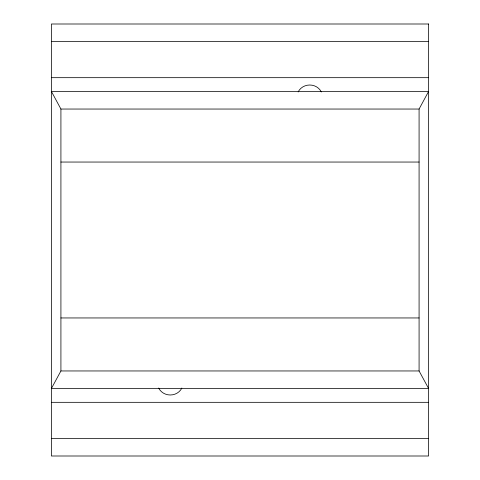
<?xml version="1.0" encoding="UTF-8"?>
<svg xmlns="http://www.w3.org/2000/svg" width="480" height="480" viewBox="0 0 480 480"><rect width="100%" height="100%" fill="white"/><g stroke="black" fill="none" stroke-linecap="round" stroke-linejoin="round"><path stroke-width="0.72" d="M419.082 109.044L428.592 91.446L51.408 91.446L60.918 109.044L60.918 370.956L51.408 388.494L428.592 388.494L419.082 370.956L419.082 109.044L60.918 109.044M51.408 41.598L428.592 41.598M51.408 77.676L428.592 77.676M60.918 162.048L419.082 162.048M60.918 317.952L419.082 317.952M60.918 370.956L419.082 370.956M51.408 402.324L428.592 402.324M51.408 438.402L428.592 438.402M298.152 91.968A12.678 11.73 0 0 1 309.732 85.008A12.678 11.73 0 0 1 321.312 91.968M181.848 388.032A12.678 11.73 0 0 1 170.268 394.992A12.678 11.73 0 0 1 158.688 388.032M428.592 24L51.408 24L51.408 456L428.592 456L428.592 24"/></g></svg>
